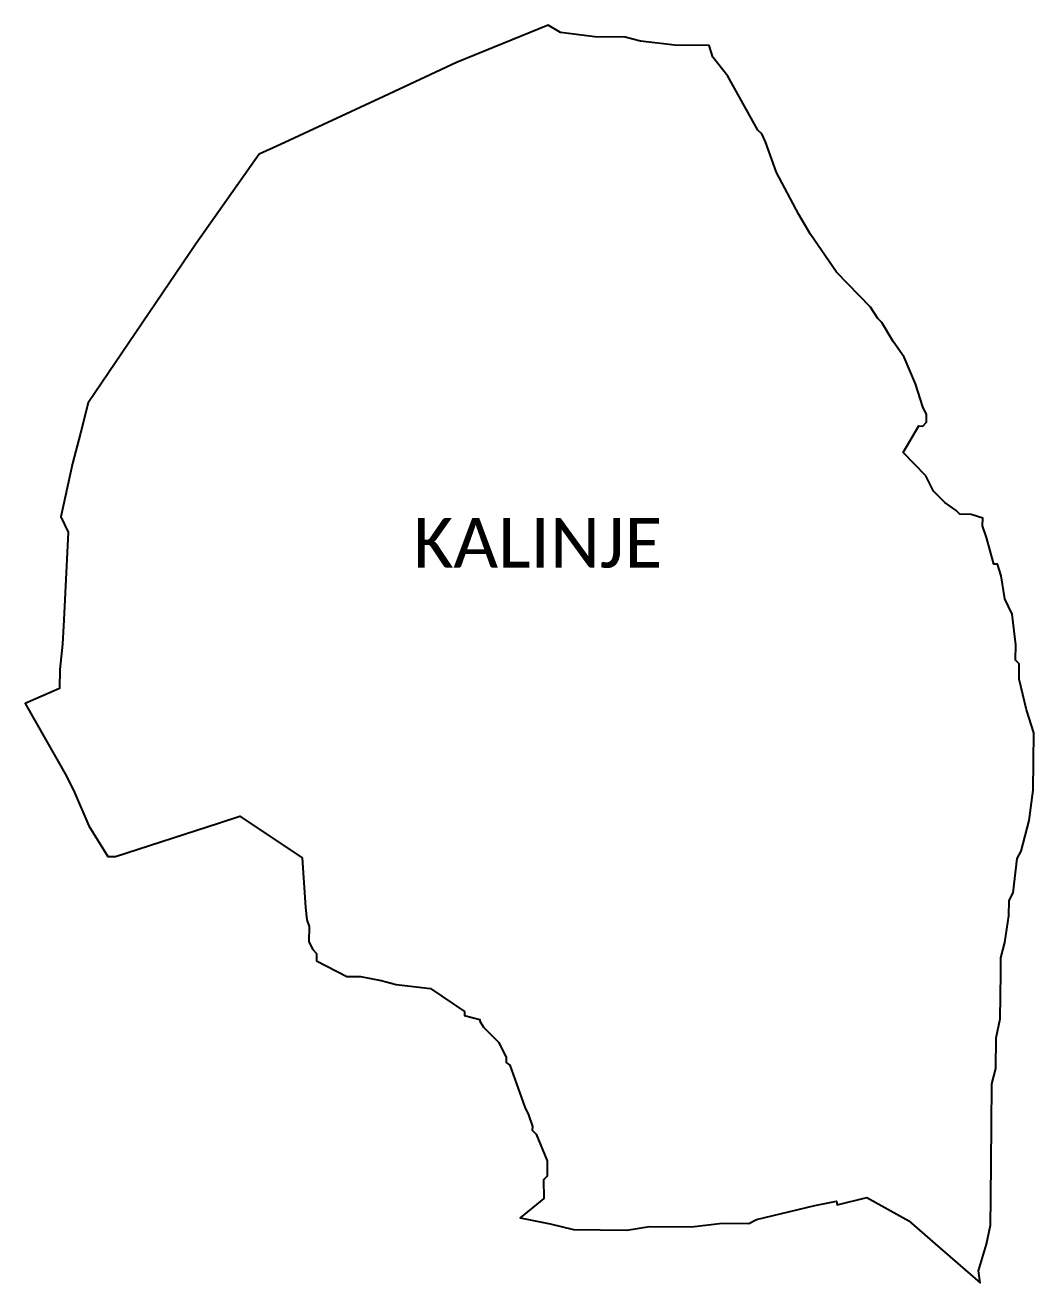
# Model space of a CAD drawing. Header units: metres. Extents: x 288417 to 293389, y 1992176 to 1996852.
# Drawn here: x 290336 to 293389, y 1993048 to 1996852 of the extents above; entities that cross this region are included whole.
import ezdxf

# ---------------------------------------------------------------- set-up
doc = ezdxf.new("R2010")
doc.units = ezdxf.units.M
doc.header["$MEASUREMENT"] = 0
doc.layers.add('VILLAGE BOUNDRY', color=10, linetype='Continuous')
doc.layers.add('VILLAGE NAME', color=250, linetype='Continuous')
doc.styles.get("Standard").update_dxf_attribs({"font": 'simplex.shx'})

msp = doc.modelspace()

# ---------------------------------------------------------------- linework, layer by layer
at = {"layer": 'VILLAGE BOUNDRY'}
msp.add_lwpolyline([(293062.4, 1995489.5), (293028.1, 1995524.5), (292993.8, 1995559.5), (293040.9, 1995639.9), (293052.5, 1995639.8), (293064.1, 1995651.2), (293064.4, 1995674.3), (293053.1, 1995697.5), (293030.7, 1995767.1), (292996.9, 1995848.3), (292962.8, 1995894.9), (292928.8, 1995953), (292917.3, 1995964.7), (292894.6, 1995999.6), (292791.8, 1996104.6), (292712.2, 1996221), (292678.2, 1996279.1), (292610.2, 1996406.9), (292576.6, 1996499.7), (292565.3, 1996522.9), (292553.9, 1996534.6), (292463.2, 1996697.3), (292417.6, 1996755.5), (292406.4, 1996790.3), (292302.5, 1996791.4), (292198.6, 1996804.1), (292152.6, 1996816.1), (292060.2, 1996817.1), (291956.4, 1996829.8), (291919.2, 1996852.1), (291641.8, 1996738.9), (291422, 1996636.8), (291108.7, 1996491.2), (291044.5, 1996461.4), (290853.9, 1996191.6), (290527.6, 1995709.9), (290503.9, 1995617.9), (290480.1, 1995525.9), (290444.3, 1995364.7), (290467.1, 1995318.5), (290453.5, 1995053.5), (290449.8, 1994979.8), (290440.9, 1994903.8), (290440.5, 1994846.1), (290336.4, 1994800.8), (290461.5, 1994580.9), (290485.8, 1994531.4), (290529.5, 1994430.5), (290586.5, 1994337.9), (290609.5, 1994337.7), (290921.5, 1994439.1), (290986.4, 1994460.2), (291174.3, 1994333.5), (291184.7, 1994183.6), (291189, 1994146.6), (291195.8, 1994125.9), (291195.4, 1994079.8), (291206.8, 1994056.6), (291218.2, 1994045), (291218, 1994022), (291309.9, 1993975.2), (291332.9, 1993975), (291351.5, 1993974.8), (291413.5, 1993962.9), (291459.5, 1993951), (291563.2, 1993938.7), (291666.4, 1993868.8), (291666.3, 1993857.3), (291712.3, 1993845.4), (291712.3, 1993839.8), (291723.7, 1993822.2), (291769.4, 1993775.8), (291792.1, 1993729.5), (291792, 1993714.5), (291803.5, 1993706.4), (291848.6, 1993579.3), (291860, 1993556.1), (291871.3, 1993521.5), (291871.2, 1993509.9), (291882.6, 1993498.3), (291916.6, 1993417.4), (291916.2, 1993371.3), (291904.6, 1993359.8), (291906.2, 1993303.9), (291834.6, 1993245.1), (291924.9, 1993227.4), (291995.7, 1993209.3), (292157.1, 1993208.1), (292226.3, 1993219.1), (292353.1, 1993218.2), (292445.4, 1993229), (292526, 1993228.4), (292549.2, 1993239.7), (292725.8, 1993282.5), (292791.6, 1993295.6), (292794.1, 1993284.5), (292883.9, 1993306.4), (293010.2, 1993236.3), (293090.3, 1993166.5), (293226, 1993048.5), (293221.3, 1993085.1), (293245.3, 1993165.7), (293257.4, 1993223.4), (293258.3, 1993304.2), (293260.7, 1993523.6), (293262, 1993650.7), (293274.1, 1993696.8), (293275.1, 1993789.2), (293287.3, 1993846.8), (293288.8, 1993985.4), (293289.3, 1994031.6), (293301.3, 1994077.7), (293313.7, 1994158.4), (293314.2, 1994204.6), (293326, 1994227.6), (293338.7, 1994331.4), (293350.5, 1994354.4), (293362.5, 1994400.4), (293374.6, 1994446.5), (293387.1, 1994538.8), (293389, 1994712), (293366.6, 1994781.6), (293344.5, 1994874.2), (293345, 1994920.4), (293333.6, 1994932.1), (293334.1, 1994978.3), (293323.5, 1995070.8), (293301, 1995117.3), (293290.1, 1995186.7), (293279, 1995221.6), (293267.4, 1995221.6), (293245.2, 1995302.7), (293234, 1995337.5), (293234.3, 1995360.6), (293199.7, 1995372.5), (293165.1, 1995372.9), (293153.7, 1995384.6), (293119.3, 1995408), (293085, 1995443.1)], close=True, dxfattribs=at)

# ---------------------------------------------------------------- texts
at = {"layer": 'VILLAGE NAME', "insert": (291510.8, 1995361.6), "char_height": 150, "attachment_point": 1}
msp.add_mtext_dynamic_manual_height_columns('{\\fCalibri|b0|i0|c0|p34;KALINJE}', width=1877.914, gutter_width=1, heights=[0], dxfattribs=at)

doc.saveas('drawing.dxf')
